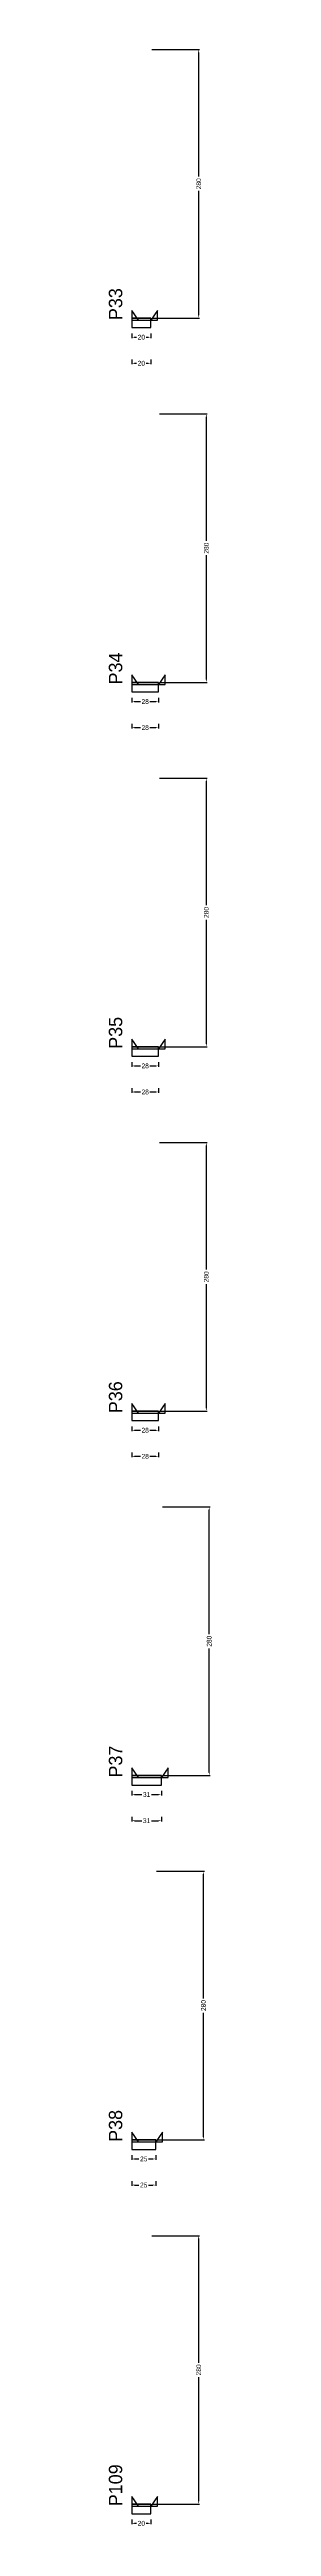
# Model space of a CAD drawing. Header units: centimetres. Extents: x -10500 to 4299, y -38766 to 295.
# Drawn here: x 3976 to 4084, y -14461 to -11878 of the extents above; entities that cross this region are included whole.
import ezdxf

# ---------------------------------------------------------------- set-up
doc = ezdxf.new("R2010")
doc.units = ezdxf.units.CM
for name, color, linetype in [('NOMENCLATURA', 7, 'Continuous'), ('SARR_2.2x10', 60, 'Continuous'), ('SARR_2.2x7', 40, 'Continuous')]:
    doc.layers.add(name, color=color, linetype=linetype)
doc.dimstyles.new('PAINEL-NOVA', dxfattribs={"dimtxt": 5, "dimasz": 3, "dimexe": 1, "dimexo": 1, "dimgap": 1, "dimtad": 1, "dimcen": 2.5, "dimazin": 3, "dimtfac": 1, "dimtmove": 0, "dimatfit": 3})

# ---------------------------------------------------------------- blocks, each defined once
blk = doc.blocks.new('_CLOSEDFILLED')
at = {"color": 0, "linetype": 'BYBLOCK'}
blk.add_solid([(-1, 0.16), (0, 0), (-1, -0.16)], dxfattribs=at)
blk = doc.blocks.new('*D917')
for p, q in [((4000, -12173.8), (4000, -12178.8)), ((4003, -12177.8), (4005, -12177.8)), ((4015, -12177.8), (4017, -12177.8)), ((4020, -12173.8), (4020, -12178.8))]:
    blk.add_line(p, q)
at = {"layer": 'Defpoints'}
for p in [(4000, -12172.8), (4000, -12177.8), (4020, -12172.8)]:
    blk.add_point(p, dxfattribs=at)
at = {"layer": 'SARR_2.2x10', "xscale": 3, "yscale": 3, "rotation": 180}
blk.add_blockref('_CLOSEDFILLED', (4000, -12177.8), dxfattribs=at)
at = {"layer": 'SARR_2.2x10', "xscale": 3, "yscale": 3}
blk.add_blockref('_CLOSEDFILLED', (4020, -12177.8), dxfattribs=at)
at = {"layer": 'SARR_2.2x10', "insert": (4010, -12177.8), "char_height": 5, "attachment_point": 5}
blk.add_mtext('20', dxfattribs=at)
blk = doc.blocks.new('*D918')
for p, q in [((4021, -11877.8), (4071, -11877.8)), ((4070, -12010.3), (4070, -11880.8)), ((4070, -12154.8), (4070, -12025.3)), ((4021, -12157.8), (4071, -12157.8))]:
    blk.add_line(p, q)
at = {"layer": 'Defpoints'}
for p in [(4020, -11877.8), (4020, -12157.8), (4070, -12157.8)]:
    blk.add_point(p, dxfattribs=at)
at = {"layer": 'SARR_2.2x10', "xscale": 3, "yscale": 3}
for p, rotation in [((4070, -11877.8), 90), ((4070, -12157.8), 270)]:
    blk.add_blockref('_CLOSEDFILLED', p, dxfattribs=dict(at, rotation=rotation))
at = {"layer": 'SARR_2.2x10', "insert": (4070, -12017.8), "char_height": 5, "attachment_point": 5, "rotation": 90}
blk.add_mtext('280', dxfattribs=at)
blk = doc.blocks.new('*D919')
for p, q in [((4021, -11877.8), (4071, -11877.8)), ((4070, -12010.3), (4070, -11880.8)), ((4070, -12154.8), (4070, -12025.3)), ((4021, -12157.8), (4071, -12157.8))]:
    blk.add_line(p, q)
at = {"layer": 'Defpoints'}
for p in [(4020, -11877.8), (4020, -12157.8), (4070, -12157.8)]:
    blk.add_point(p, dxfattribs=at)
at = {"layer": 'SARR_2.2x10', "xscale": 3, "yscale": 3}
for p, rotation in [((4070, -11877.8), 90), ((4070, -12157.8), 270)]:
    blk.add_blockref('_CLOSEDFILLED', p, dxfattribs=dict(at, rotation=rotation))
at = {"layer": 'SARR_2.2x10', "insert": (4070, -12017.8), "char_height": 5, "attachment_point": 5, "rotation": 90}
blk.add_mtext('280', dxfattribs=at)
blk = doc.blocks.new('*D920')
for p, q in [((4021, -11877.8), (4071, -11877.8)), ((4070, -12010.3), (4070, -11880.8)), ((4070, -12154.8), (4070, -12025.3)), ((4021, -12157.8), (4071, -12157.8))]:
    blk.add_line(p, q)
at = {"layer": 'Defpoints'}
for p in [(4020, -11877.8), (4020, -12157.8), (4070, -12157.8)]:
    blk.add_point(p, dxfattribs=at)
at = {"layer": 'SARR_2.2x10', "xscale": 3, "yscale": 3}
for p, rotation in [((4070, -11877.8), 90), ((4070, -12157.8), 270)]:
    blk.add_blockref('_CLOSEDFILLED', p, dxfattribs=dict(at, rotation=rotation))
at = {"layer": 'SARR_2.2x10', "insert": (4070, -12017.8), "char_height": 5, "attachment_point": 5, "rotation": 90}
blk.add_mtext('280', dxfattribs=at)
blk = doc.blocks.new('*D921')
for p, q in [((4021, -11877.8), (4071, -11877.8)), ((4070, -12010.3), (4070, -11880.8)), ((4070, -12154.8), (4070, -12025.3)), ((4021, -12157.8), (4071, -12157.8))]:
    blk.add_line(p, q)
at = {"layer": 'Defpoints'}
for p in [(4020, -11877.8), (4020, -12157.8), (4070, -12157.8)]:
    blk.add_point(p, dxfattribs=at)
at = {"layer": 'SARR_2.2x10', "xscale": 3, "yscale": 3}
for p, rotation in [((4070, -11877.8), 90), ((4070, -12157.8), 270)]:
    blk.add_blockref('_CLOSEDFILLED', p, dxfattribs=dict(at, rotation=rotation))
at = {"layer": 'SARR_2.2x10', "insert": (4070, -12017.8), "char_height": 5, "attachment_point": 5, "rotation": 90}
blk.add_mtext('280', dxfattribs=at)
blk = doc.blocks.new('*D922')
for p, q in [((4000, -12201), (4000, -12206)), ((4003, -12205), (4005, -12205)), ((4015, -12205), (4017, -12205)), ((4020, -12201), (4020, -12206))]:
    blk.add_line(p, q)
at = {"layer": 'Defpoints'}
for p in [(4000, -12200), (4000, -12205), (4020, -12200)]:
    blk.add_point(p, dxfattribs=at)
at = {"layer": 'SARR_2.2x10', "xscale": 3, "yscale": 3, "rotation": 180}
blk.add_blockref('_CLOSEDFILLED', (4000, -12205), dxfattribs=at)
at = {"layer": 'SARR_2.2x10', "xscale": 3, "yscale": 3}
blk.add_blockref('_CLOSEDFILLED', (4020, -12205), dxfattribs=at)
at = {"layer": 'SARR_2.2x10', "insert": (4010, -12205), "char_height": 5, "attachment_point": 5}
blk.add_mtext('20', dxfattribs=at)
blk = doc.blocks.new('GRA-E')
at = {"layer": 'SARR_2.2x7'}
blk.add_lwpolyline([(0, 0), (7, 0), (0, 10)], close=True, dxfattribs=at)
blk = doc.blocks.new('GRA-D')
at = {"layer": 'SARR_2.2x7'}
blk.add_lwpolyline([(0, 0), (7, 0), (7, 10)], close=True, dxfattribs=at)
blk = doc.blocks.new('*D943')
for p, q in [((4000, -12553.8), (4000, -12558.8)), ((4028, -12553.8), (4028, -12558.8)), ((4003, -12557.8), (4009, -12557.8)), ((4019, -12557.8), (4025, -12557.8))]:
    blk.add_line(p, q)
at = {"layer": 'Defpoints'}
for p in [(4000, -12552.8), (4028, -12552.8), (4000, -12557.8)]:
    blk.add_point(p, dxfattribs=at)
at = {"layer": 'SARR_2.2x10', "xscale": 3, "yscale": 3, "rotation": 180}
blk.add_blockref('_CLOSEDFILLED', (4000, -12557.8), dxfattribs=at)
at = {"layer": 'SARR_2.2x10', "xscale": 3, "yscale": 3}
blk.add_blockref('_CLOSEDFILLED', (4028, -12557.8), dxfattribs=at)
at = {"layer": 'SARR_2.2x10', "insert": (4014, -12557.8), "char_height": 5, "attachment_point": 5}
blk.add_mtext('28', dxfattribs=at)
blk = doc.blocks.new('*D944')
for p, q in [((4029, -12257.8), (4079, -12257.8)), ((4078, -12390.3), (4078, -12260.8)), ((4078, -12534.8), (4078, -12405.3)), ((4029, -12537.8), (4079, -12537.8))]:
    blk.add_line(p, q)
at = {"layer": 'Defpoints'}
for p in [(4028, -12257.8), (4028, -12537.8), (4078, -12537.8)]:
    blk.add_point(p, dxfattribs=at)
at = {"layer": 'SARR_2.2x10', "xscale": 3, "yscale": 3}
for p, rotation in [((4078, -12257.8), 90), ((4078, -12537.8), 270)]:
    blk.add_blockref('_CLOSEDFILLED', p, dxfattribs=dict(at, rotation=rotation))
at = {"layer": 'SARR_2.2x10', "insert": (4078, -12397.8), "char_height": 5, "attachment_point": 5, "rotation": 90}
blk.add_mtext('280', dxfattribs=at)
blk = doc.blocks.new('*D945')
for p, q in [((4029, -12257.8), (4079, -12257.8)), ((4078, -12390.3), (4078, -12260.8)), ((4078, -12534.8), (4078, -12405.3)), ((4029, -12537.8), (4079, -12537.8))]:
    blk.add_line(p, q)
at = {"layer": 'Defpoints'}
for p in [(4028, -12257.8), (4028, -12537.8), (4078, -12537.8)]:
    blk.add_point(p, dxfattribs=at)
at = {"layer": 'SARR_2.2x10', "xscale": 3, "yscale": 3}
for p, rotation in [((4078, -12257.8), 90), ((4078, -12537.8), 270)]:
    blk.add_blockref('_CLOSEDFILLED', p, dxfattribs=dict(at, rotation=rotation))
at = {"layer": 'SARR_2.2x10', "insert": (4078, -12397.8), "char_height": 5, "attachment_point": 5, "rotation": 90}
blk.add_mtext('280', dxfattribs=at)
blk = doc.blocks.new('*D946')
for p, q in [((4029, -12257.8), (4079, -12257.8)), ((4078, -12390.3), (4078, -12260.8)), ((4078, -12534.8), (4078, -12405.3)), ((4029, -12537.8), (4079, -12537.8))]:
    blk.add_line(p, q)
at = {"layer": 'Defpoints'}
for p in [(4028, -12257.8), (4028, -12537.8), (4078, -12537.8)]:
    blk.add_point(p, dxfattribs=at)
at = {"layer": 'SARR_2.2x10', "xscale": 3, "yscale": 3}
for p, rotation in [((4078, -12257.8), 90), ((4078, -12537.8), 270)]:
    blk.add_blockref('_CLOSEDFILLED', p, dxfattribs=dict(at, rotation=rotation))
at = {"layer": 'SARR_2.2x10', "insert": (4078, -12397.8), "char_height": 5, "attachment_point": 5, "rotation": 90}
blk.add_mtext('280', dxfattribs=at)
blk = doc.blocks.new('*D947')
for p, q in [((4029, -12257.8), (4079, -12257.8)), ((4078, -12390.3), (4078, -12260.8)), ((4078, -12534.8), (4078, -12405.3)), ((4029, -12537.8), (4079, -12537.8))]:
    blk.add_line(p, q)
at = {"layer": 'Defpoints'}
for p in [(4028, -12257.8), (4028, -12537.8), (4078, -12537.8)]:
    blk.add_point(p, dxfattribs=at)
at = {"layer": 'SARR_2.2x10', "xscale": 3, "yscale": 3}
for p, rotation in [((4078, -12257.8), 90), ((4078, -12537.8), 270)]:
    blk.add_blockref('_CLOSEDFILLED', p, dxfattribs=dict(at, rotation=rotation))
at = {"layer": 'SARR_2.2x10', "insert": (4078, -12397.8), "char_height": 5, "attachment_point": 5, "rotation": 90}
blk.add_mtext('280', dxfattribs=at)
blk = doc.blocks.new('*D948')
for p, q in [((4000, -12581), (4000, -12586)), ((4003, -12585), (4009, -12585)), ((4019, -12585), (4025, -12585)), ((4028, -12581), (4028, -12586))]:
    blk.add_line(p, q)
at = {"layer": 'Defpoints'}
for p in [(4000, -12580), (4028, -12580), (4000, -12585)]:
    blk.add_point(p, dxfattribs=at)
at = {"layer": 'SARR_2.2x10', "xscale": 3, "yscale": 3, "rotation": 180}
blk.add_blockref('_CLOSEDFILLED', (4000, -12585), dxfattribs=at)
at = {"layer": 'SARR_2.2x10', "xscale": 3, "yscale": 3}
blk.add_blockref('_CLOSEDFILLED', (4028, -12585), dxfattribs=at)
at = {"layer": 'SARR_2.2x10', "insert": (4014, -12585), "char_height": 5, "attachment_point": 5}
blk.add_mtext('28', dxfattribs=at)
blk = doc.blocks.new('*D969')
for p, q in [((4000, -12933.8), (4000, -12938.8)), ((4003, -12937.8), (4009, -12937.8)), ((4019, -12937.8), (4025, -12937.8)), ((4028, -12933.8), (4028, -12938.8))]:
    blk.add_line(p, q)
at = {"layer": 'Defpoints'}
for p in [(4000, -12932.8), (4000, -12937.8), (4028, -12932.8)]:
    blk.add_point(p, dxfattribs=at)
at = {"layer": 'SARR_2.2x10', "xscale": 3, "yscale": 3, "rotation": 180}
blk.add_blockref('_CLOSEDFILLED', (4000, -12937.8), dxfattribs=at)
at = {"layer": 'SARR_2.2x10', "xscale": 3, "yscale": 3}
blk.add_blockref('_CLOSEDFILLED', (4028, -12937.8), dxfattribs=at)
at = {"layer": 'SARR_2.2x10', "insert": (4014, -12937.8), "char_height": 5, "attachment_point": 5}
blk.add_mtext('28', dxfattribs=at)
blk = doc.blocks.new('*D970')
for p, q in [((4029, -12637.8), (4079, -12637.8)), ((4078, -12770.3), (4078, -12640.8)), ((4078, -12914.8), (4078, -12785.3)), ((4029, -12917.8), (4079, -12917.8))]:
    blk.add_line(p, q)
at = {"layer": 'Defpoints'}
for p in [(4028, -12637.8), (4028, -12917.8), (4078, -12917.8)]:
    blk.add_point(p, dxfattribs=at)
at = {"layer": 'SARR_2.2x10', "xscale": 3, "yscale": 3}
for p, rotation in [((4078, -12637.8), 90), ((4078, -12917.8), 270)]:
    blk.add_blockref('_CLOSEDFILLED', p, dxfattribs=dict(at, rotation=rotation))
at = {"layer": 'SARR_2.2x10', "insert": (4078, -12777.8), "char_height": 5, "attachment_point": 5, "rotation": 90}
blk.add_mtext('280', dxfattribs=at)
blk = doc.blocks.new('*D971')
for p, q in [((4029, -12637.8), (4079, -12637.8)), ((4078, -12770.3), (4078, -12640.8)), ((4078, -12914.8), (4078, -12785.3)), ((4029, -12917.8), (4079, -12917.8))]:
    blk.add_line(p, q)
at = {"layer": 'Defpoints'}
for p in [(4028, -12637.8), (4028, -12917.8), (4078, -12917.8)]:
    blk.add_point(p, dxfattribs=at)
at = {"layer": 'SARR_2.2x10', "xscale": 3, "yscale": 3}
for p, rotation in [((4078, -12637.8), 90), ((4078, -12917.8), 270)]:
    blk.add_blockref('_CLOSEDFILLED', p, dxfattribs=dict(at, rotation=rotation))
at = {"layer": 'SARR_2.2x10', "insert": (4078, -12777.8), "char_height": 5, "attachment_point": 5, "rotation": 90}
blk.add_mtext('280', dxfattribs=at)
blk = doc.blocks.new('*D972')
for p, q in [((4029, -12637.8), (4079, -12637.8)), ((4078, -12770.3), (4078, -12640.8)), ((4078, -12914.8), (4078, -12785.3)), ((4029, -12917.8), (4079, -12917.8))]:
    blk.add_line(p, q)
at = {"layer": 'Defpoints'}
for p in [(4028, -12637.8), (4028, -12917.8), (4078, -12917.8)]:
    blk.add_point(p, dxfattribs=at)
at = {"layer": 'SARR_2.2x10', "xscale": 3, "yscale": 3}
for p, rotation in [((4078, -12637.8), 90), ((4078, -12917.8), 270)]:
    blk.add_blockref('_CLOSEDFILLED', p, dxfattribs=dict(at, rotation=rotation))
at = {"layer": 'SARR_2.2x10', "insert": (4078, -12777.8), "char_height": 5, "attachment_point": 5, "rotation": 90}
blk.add_mtext('280', dxfattribs=at)
blk = doc.blocks.new('*D973')
for p, q in [((4029, -12637.8), (4079, -12637.8)), ((4078, -12770.3), (4078, -12640.8)), ((4078, -12914.8), (4078, -12785.3)), ((4029, -12917.8), (4079, -12917.8))]:
    blk.add_line(p, q)
at = {"layer": 'Defpoints'}
for p in [(4028, -12637.8), (4028, -12917.8), (4078, -12917.8)]:
    blk.add_point(p, dxfattribs=at)
at = {"layer": 'SARR_2.2x10', "xscale": 3, "yscale": 3}
for p, rotation in [((4078, -12637.8), 90), ((4078, -12917.8), 270)]:
    blk.add_blockref('_CLOSEDFILLED', p, dxfattribs=dict(at, rotation=rotation))
at = {"layer": 'SARR_2.2x10', "insert": (4078, -12777.8), "char_height": 5, "attachment_point": 5, "rotation": 90}
blk.add_mtext('280', dxfattribs=at)
blk = doc.blocks.new('*D974')
for p, q in [((4000, -12961), (4000, -12966)), ((4003, -12965), (4009, -12965)), ((4019, -12965), (4025, -12965)), ((4028, -12961), (4028, -12966))]:
    blk.add_line(p, q)
at = {"layer": 'Defpoints'}
for p in [(4000, -12960), (4000, -12965), (4028, -12960)]:
    blk.add_point(p, dxfattribs=at)
at = {"layer": 'SARR_2.2x10', "xscale": 3, "yscale": 3, "rotation": 180}
blk.add_blockref('_CLOSEDFILLED', (4000, -12965), dxfattribs=at)
at = {"layer": 'SARR_2.2x10', "xscale": 3, "yscale": 3}
blk.add_blockref('_CLOSEDFILLED', (4028, -12965), dxfattribs=at)
at = {"layer": 'SARR_2.2x10', "insert": (4014, -12965), "char_height": 5, "attachment_point": 5}
blk.add_mtext('28', dxfattribs=at)
blk = doc.blocks.new('*D995')
for p, q in [((4000, -13313.8), (4000, -13318.8)), ((4003, -13317.8), (4009, -13317.8)), ((4019, -13317.8), (4025, -13317.8)), ((4028, -13313.8), (4028, -13318.8))]:
    blk.add_line(p, q)
at = {"layer": 'Defpoints'}
for p in [(4000, -13312.8), (4000, -13317.8), (4028, -13312.8)]:
    blk.add_point(p, dxfattribs=at)
at = {"layer": 'SARR_2.2x10', "xscale": 3, "yscale": 3, "rotation": 180}
blk.add_blockref('_CLOSEDFILLED', (4000, -13317.8), dxfattribs=at)
at = {"layer": 'SARR_2.2x10', "xscale": 3, "yscale": 3}
blk.add_blockref('_CLOSEDFILLED', (4028, -13317.8), dxfattribs=at)
at = {"layer": 'SARR_2.2x10', "insert": (4014, -13317.8), "char_height": 5, "attachment_point": 5}
blk.add_mtext('28', dxfattribs=at)
blk = doc.blocks.new('*D996')
for p, q in [((4029, -13017.8), (4079, -13017.8)), ((4078, -13150.3), (4078, -13020.8)), ((4078, -13294.8), (4078, -13165.3)), ((4029, -13297.8), (4079, -13297.8))]:
    blk.add_line(p, q)
at = {"layer": 'Defpoints'}
for p in [(4028, -13017.8), (4028, -13297.8), (4078, -13297.8)]:
    blk.add_point(p, dxfattribs=at)
at = {"layer": 'SARR_2.2x10', "xscale": 3, "yscale": 3}
for p, rotation in [((4078, -13017.8), 90), ((4078, -13297.8), 270)]:
    blk.add_blockref('_CLOSEDFILLED', p, dxfattribs=dict(at, rotation=rotation))
at = {"layer": 'SARR_2.2x10', "insert": (4078, -13157.8), "char_height": 5, "attachment_point": 5, "rotation": 90}
blk.add_mtext('280', dxfattribs=at)
blk = doc.blocks.new('*D997')
for p, q in [((4029, -13017.8), (4079, -13017.8)), ((4078, -13150.3), (4078, -13020.8)), ((4078, -13294.8), (4078, -13165.3)), ((4029, -13297.8), (4079, -13297.8))]:
    blk.add_line(p, q)
at = {"layer": 'Defpoints'}
for p in [(4028, -13017.8), (4028, -13297.8), (4078, -13297.8)]:
    blk.add_point(p, dxfattribs=at)
at = {"layer": 'SARR_2.2x10', "xscale": 3, "yscale": 3}
for p, rotation in [((4078, -13017.8), 90), ((4078, -13297.8), 270)]:
    blk.add_blockref('_CLOSEDFILLED', p, dxfattribs=dict(at, rotation=rotation))
at = {"layer": 'SARR_2.2x10', "insert": (4078, -13157.8), "char_height": 5, "attachment_point": 5, "rotation": 90}
blk.add_mtext('280', dxfattribs=at)
blk = doc.blocks.new('*D998')
for p, q in [((4029, -13017.8), (4079, -13017.8)), ((4078, -13150.3), (4078, -13020.8)), ((4078, -13294.8), (4078, -13165.3)), ((4029, -13297.8), (4079, -13297.8))]:
    blk.add_line(p, q)
at = {"layer": 'Defpoints'}
for p in [(4028, -13017.8), (4028, -13297.8), (4078, -13297.8)]:
    blk.add_point(p, dxfattribs=at)
at = {"layer": 'SARR_2.2x10', "xscale": 3, "yscale": 3}
for p, rotation in [((4078, -13017.8), 90), ((4078, -13297.8), 270)]:
    blk.add_blockref('_CLOSEDFILLED', p, dxfattribs=dict(at, rotation=rotation))
at = {"layer": 'SARR_2.2x10', "insert": (4078, -13157.8), "char_height": 5, "attachment_point": 5, "rotation": 90}
blk.add_mtext('280', dxfattribs=at)
blk = doc.blocks.new('*D999')
for p, q in [((4029, -13017.8), (4079, -13017.8)), ((4078, -13150.3), (4078, -13020.8)), ((4078, -13294.8), (4078, -13165.3)), ((4029, -13297.8), (4079, -13297.8))]:
    blk.add_line(p, q)
at = {"layer": 'Defpoints'}
for p in [(4028, -13017.8), (4028, -13297.8), (4078, -13297.8)]:
    blk.add_point(p, dxfattribs=at)
at = {"layer": 'SARR_2.2x10', "xscale": 3, "yscale": 3}
for p, rotation in [((4078, -13017.8), 90), ((4078, -13297.8), 270)]:
    blk.add_blockref('_CLOSEDFILLED', p, dxfattribs=dict(at, rotation=rotation))
at = {"layer": 'SARR_2.2x10', "insert": (4078, -13157.8), "char_height": 5, "attachment_point": 5, "rotation": 90}
blk.add_mtext('280', dxfattribs=at)
blk = doc.blocks.new('*D1000')
for p, q in [((4000, -13341), (4000, -13346)), ((4003, -13345), (4009, -13345)), ((4019, -13345), (4025, -13345)), ((4028, -13341), (4028, -13346))]:
    blk.add_line(p, q)
at = {"layer": 'Defpoints'}
for p in [(4000, -13340), (4000, -13345), (4028, -13340)]:
    blk.add_point(p, dxfattribs=at)
at = {"layer": 'SARR_2.2x10', "xscale": 3, "yscale": 3, "rotation": 180}
blk.add_blockref('_CLOSEDFILLED', (4000, -13345), dxfattribs=at)
at = {"layer": 'SARR_2.2x10', "xscale": 3, "yscale": 3}
blk.add_blockref('_CLOSEDFILLED', (4028, -13345), dxfattribs=at)
at = {"layer": 'SARR_2.2x10', "insert": (4014, -13345), "char_height": 5, "attachment_point": 5}
blk.add_mtext('28', dxfattribs=at)
blk = doc.blocks.new('*D1021')
for p, q in [((4000, -13693.8), (4000, -13698.8)), ((4003, -13697.8), (4010.5, -13697.8)), ((4020.5, -13697.8), (4028, -13697.8)), ((4031, -13693.8), (4031, -13698.8))]:
    blk.add_line(p, q)
at = {"layer": 'Defpoints'}
for p in [(4000, -13692.8), (4000, -13697.8), (4031, -13692.8)]:
    blk.add_point(p, dxfattribs=at)
at = {"layer": 'SARR_2.2x10', "xscale": 3, "yscale": 3, "rotation": 180}
blk.add_blockref('_CLOSEDFILLED', (4000, -13697.8), dxfattribs=at)
at = {"layer": 'SARR_2.2x10', "xscale": 3, "yscale": 3}
blk.add_blockref('_CLOSEDFILLED', (4031, -13697.8), dxfattribs=at)
at = {"layer": 'SARR_2.2x10', "insert": (4015.5, -13697.8), "char_height": 5, "attachment_point": 5}
blk.add_mtext('31', dxfattribs=at)
blk = doc.blocks.new('*D1022')
for p, q in [((4032, -13397.8), (4082, -13397.8)), ((4081, -13530.3), (4081, -13400.8)), ((4081, -13674.8), (4081, -13545.3)), ((4032, -13677.8), (4082, -13677.8))]:
    blk.add_line(p, q)
at = {"layer": 'Defpoints'}
for p in [(4031, -13397.8), (4031, -13677.8), (4081, -13677.8)]:
    blk.add_point(p, dxfattribs=at)
at = {"layer": 'SARR_2.2x10', "xscale": 3, "yscale": 3}
for p, rotation in [((4081, -13397.8), 90), ((4081, -13677.8), 270)]:
    blk.add_blockref('_CLOSEDFILLED', p, dxfattribs=dict(at, rotation=rotation))
at = {"layer": 'SARR_2.2x10', "insert": (4081, -13537.8), "char_height": 5, "attachment_point": 5, "rotation": 90}
blk.add_mtext('280', dxfattribs=at)
blk = doc.blocks.new('*D1023')
for p, q in [((4032, -13397.8), (4082, -13397.8)), ((4081, -13530.3), (4081, -13400.8)), ((4081, -13674.8), (4081, -13545.3)), ((4032, -13677.8), (4082, -13677.8))]:
    blk.add_line(p, q)
at = {"layer": 'Defpoints'}
for p in [(4031, -13397.8), (4031, -13677.8), (4081, -13677.8)]:
    blk.add_point(p, dxfattribs=at)
at = {"layer": 'SARR_2.2x10', "xscale": 3, "yscale": 3}
for p, rotation in [((4081, -13397.8), 90), ((4081, -13677.8), 270)]:
    blk.add_blockref('_CLOSEDFILLED', p, dxfattribs=dict(at, rotation=rotation))
at = {"layer": 'SARR_2.2x10', "insert": (4081, -13537.8), "char_height": 5, "attachment_point": 5, "rotation": 90}
blk.add_mtext('280', dxfattribs=at)
blk = doc.blocks.new('*D1024')
for p, q in [((4032, -13397.8), (4082, -13397.8)), ((4081, -13530.3), (4081, -13400.8)), ((4081, -13674.8), (4081, -13545.3)), ((4032, -13677.8), (4082, -13677.8))]:
    blk.add_line(p, q)
at = {"layer": 'Defpoints'}
for p in [(4031, -13397.8), (4031, -13677.8), (4081, -13677.8)]:
    blk.add_point(p, dxfattribs=at)
at = {"layer": 'SARR_2.2x10', "xscale": 3, "yscale": 3}
for p, rotation in [((4081, -13397.8), 90), ((4081, -13677.8), 270)]:
    blk.add_blockref('_CLOSEDFILLED', p, dxfattribs=dict(at, rotation=rotation))
at = {"layer": 'SARR_2.2x10', "insert": (4081, -13537.8), "char_height": 5, "attachment_point": 5, "rotation": 90}
blk.add_mtext('280', dxfattribs=at)
blk = doc.blocks.new('*D1025')
for p, q in [((4032, -13397.8), (4082, -13397.8)), ((4081, -13530.3), (4081, -13400.8)), ((4081, -13674.8), (4081, -13545.3)), ((4032, -13677.8), (4082, -13677.8))]:
    blk.add_line(p, q)
at = {"layer": 'Defpoints'}
for p in [(4031, -13397.8), (4031, -13677.8), (4081, -13677.8)]:
    blk.add_point(p, dxfattribs=at)
at = {"layer": 'SARR_2.2x10', "xscale": 3, "yscale": 3}
for p, rotation in [((4081, -13397.8), 90), ((4081, -13677.8), 270)]:
    blk.add_blockref('_CLOSEDFILLED', p, dxfattribs=dict(at, rotation=rotation))
at = {"layer": 'SARR_2.2x10', "insert": (4081, -13537.8), "char_height": 5, "attachment_point": 5, "rotation": 90}
blk.add_mtext('280', dxfattribs=at)
blk = doc.blocks.new('*D1026')
for p, q in [((4000, -13721), (4000, -13726)), ((4003, -13725), (4010.5, -13725)), ((4020.5, -13725), (4028, -13725)), ((4031, -13721), (4031, -13726))]:
    blk.add_line(p, q)
at = {"layer": 'Defpoints'}
for p in [(4000, -13720), (4000, -13725), (4031, -13720)]:
    blk.add_point(p, dxfattribs=at)
at = {"layer": 'SARR_2.2x10', "xscale": 3, "yscale": 3, "rotation": 180}
blk.add_blockref('_CLOSEDFILLED', (4000, -13725), dxfattribs=at)
at = {"layer": 'SARR_2.2x10', "xscale": 3, "yscale": 3}
blk.add_blockref('_CLOSEDFILLED', (4031, -13725), dxfattribs=at)
at = {"layer": 'SARR_2.2x10', "insert": (4015.5, -13725), "char_height": 5, "attachment_point": 5}
blk.add_mtext('31', dxfattribs=at)
blk = doc.blocks.new('*D1047')
for p, q in [((4000, -14073.8), (4000, -14078.8)), ((4003, -14077.8), (4007.5, -14077.8)), ((4017.5, -14077.8), (4022, -14077.8)), ((4025, -14073.8), (4025, -14078.8))]:
    blk.add_line(p, q)
at = {"layer": 'Defpoints'}
for p in [(4000, -14072.8), (4000, -14077.8), (4025, -14072.8)]:
    blk.add_point(p, dxfattribs=at)
at = {"layer": 'SARR_2.2x10', "xscale": 3, "yscale": 3, "rotation": 180}
blk.add_blockref('_CLOSEDFILLED', (4000, -14077.8), dxfattribs=at)
at = {"layer": 'SARR_2.2x10', "xscale": 3, "yscale": 3}
blk.add_blockref('_CLOSEDFILLED', (4025, -14077.8), dxfattribs=at)
at = {"layer": 'SARR_2.2x10', "insert": (4012.5, -14077.8), "char_height": 5, "attachment_point": 5}
blk.add_mtext('25', dxfattribs=at)
blk = doc.blocks.new('*D1048')
for p, q in [((4026, -13777.8), (4076, -13777.8)), ((4075, -13910.3), (4075, -13780.8)), ((4075, -14054.8), (4075, -13925.3)), ((4026, -14057.8), (4076, -14057.8))]:
    blk.add_line(p, q)
at = {"layer": 'Defpoints'}
for p in [(4025, -13777.8), (4025, -14057.8), (4075, -14057.8)]:
    blk.add_point(p, dxfattribs=at)
at = {"layer": 'SARR_2.2x10', "xscale": 3, "yscale": 3}
for p, rotation in [((4075, -13777.8), 90), ((4075, -14057.8), 270)]:
    blk.add_blockref('_CLOSEDFILLED', p, dxfattribs=dict(at, rotation=rotation))
at = {"layer": 'SARR_2.2x10', "insert": (4075, -13917.8), "char_height": 5, "attachment_point": 5, "rotation": 90}
blk.add_mtext('280', dxfattribs=at)
blk = doc.blocks.new('*D1049')
for p, q in [((4026, -13777.8), (4076, -13777.8)), ((4075, -13910.3), (4075, -13780.8)), ((4075, -14054.8), (4075, -13925.3)), ((4026, -14057.8), (4076, -14057.8))]:
    blk.add_line(p, q)
at = {"layer": 'Defpoints'}
for p in [(4025, -13777.8), (4025, -14057.8), (4075, -14057.8)]:
    blk.add_point(p, dxfattribs=at)
at = {"layer": 'SARR_2.2x10', "xscale": 3, "yscale": 3}
for p, rotation in [((4075, -13777.8), 90), ((4075, -14057.8), 270)]:
    blk.add_blockref('_CLOSEDFILLED', p, dxfattribs=dict(at, rotation=rotation))
at = {"layer": 'SARR_2.2x10', "insert": (4075, -13917.8), "char_height": 5, "attachment_point": 5, "rotation": 90}
blk.add_mtext('280', dxfattribs=at)
blk = doc.blocks.new('*D1050')
for p, q in [((4026, -13777.8), (4076, -13777.8)), ((4075, -13910.3), (4075, -13780.8)), ((4075, -14054.8), (4075, -13925.3)), ((4026, -14057.8), (4076, -14057.8))]:
    blk.add_line(p, q)
at = {"layer": 'Defpoints'}
for p in [(4025, -13777.8), (4025, -14057.8), (4075, -14057.8)]:
    blk.add_point(p, dxfattribs=at)
at = {"layer": 'SARR_2.2x10', "xscale": 3, "yscale": 3}
for p, rotation in [((4075, -13777.8), 90), ((4075, -14057.8), 270)]:
    blk.add_blockref('_CLOSEDFILLED', p, dxfattribs=dict(at, rotation=rotation))
at = {"layer": 'SARR_2.2x10', "insert": (4075, -13917.8), "char_height": 5, "attachment_point": 5, "rotation": 90}
blk.add_mtext('280', dxfattribs=at)
blk = doc.blocks.new('*D1051')
for p, q in [((4026, -13777.8), (4076, -13777.8)), ((4075, -13910.3), (4075, -13780.8)), ((4075, -14054.8), (4075, -13925.3)), ((4026, -14057.8), (4076, -14057.8))]:
    blk.add_line(p, q)
at = {"layer": 'Defpoints'}
for p in [(4025, -13777.8), (4025, -14057.8), (4075, -14057.8)]:
    blk.add_point(p, dxfattribs=at)
at = {"layer": 'SARR_2.2x10', "xscale": 3, "yscale": 3}
for p, rotation in [((4075, -13777.8), 90), ((4075, -14057.8), 270)]:
    blk.add_blockref('_CLOSEDFILLED', p, dxfattribs=dict(at, rotation=rotation))
at = {"layer": 'SARR_2.2x10', "insert": (4075, -13917.8), "char_height": 5, "attachment_point": 5, "rotation": 90}
blk.add_mtext('280', dxfattribs=at)
blk = doc.blocks.new('*D1052')
for p, q in [((4000, -14101), (4000, -14106)), ((4025, -14101), (4025, -14106)), ((4003, -14105), (4007.5, -14105)), ((4017.5, -14105), (4022, -14105))]:
    blk.add_line(p, q)
at = {"layer": 'Defpoints'}
for p in [(4000, -14100), (4025, -14100), (4000, -14105)]:
    blk.add_point(p, dxfattribs=at)
at = {"layer": 'SARR_2.2x10', "xscale": 3, "yscale": 3, "rotation": 180}
blk.add_blockref('_CLOSEDFILLED', (4000, -14105), dxfattribs=at)
at = {"layer": 'SARR_2.2x10', "xscale": 3, "yscale": 3}
blk.add_blockref('_CLOSEDFILLED', (4025, -14105), dxfattribs=at)
at = {"layer": 'SARR_2.2x10', "insert": (4012.5, -14105), "char_height": 5, "attachment_point": 5}
blk.add_mtext('25', dxfattribs=at)
blk = doc.blocks.new('*D1073')
for p, q in [((4000, -14453.8), (4000, -14458.8)), ((4003, -14457.8), (4005, -14457.8)), ((4015, -14457.8), (4017, -14457.8)), ((4020, -14453.8), (4020, -14458.8))]:
    blk.add_line(p, q)
at = {"layer": 'Defpoints'}
for p in [(4000, -14452.8), (4000, -14457.8), (4020, -14452.8)]:
    blk.add_point(p, dxfattribs=at)
at = {"layer": 'SARR_2.2x10', "xscale": 3, "yscale": 3, "rotation": 180}
blk.add_blockref('_CLOSEDFILLED', (4000, -14457.8), dxfattribs=at)
at = {"layer": 'SARR_2.2x10', "xscale": 3, "yscale": 3}
blk.add_blockref('_CLOSEDFILLED', (4020, -14457.8), dxfattribs=at)
at = {"layer": 'SARR_2.2x10', "insert": (4010, -14457.8), "char_height": 5, "attachment_point": 5}
blk.add_mtext('20', dxfattribs=at)
blk = doc.blocks.new('*D1074')
for p, q in [((4021, -14157.8), (4071, -14157.8)), ((4070, -14290.3), (4070, -14160.8)), ((4070, -14434.8), (4070, -14305.3)), ((4021, -14437.8), (4071, -14437.8))]:
    blk.add_line(p, q)
at = {"layer": 'Defpoints'}
for p in [(4020, -14157.8), (4020, -14437.8), (4070, -14437.8)]:
    blk.add_point(p, dxfattribs=at)
at = {"layer": 'SARR_2.2x10', "xscale": 3, "yscale": 3}
for p, rotation in [((4070, -14157.8), 90), ((4070, -14437.8), 270)]:
    blk.add_blockref('_CLOSEDFILLED', p, dxfattribs=dict(at, rotation=rotation))
at = {"layer": 'SARR_2.2x10', "insert": (4070, -14297.8), "char_height": 5, "attachment_point": 5, "rotation": 90}
blk.add_mtext('280', dxfattribs=at)
blk = doc.blocks.new('*D1075')
for p, q in [((4021, -14157.8), (4071, -14157.8)), ((4070, -14290.3), (4070, -14160.8)), ((4070, -14434.8), (4070, -14305.3)), ((4021, -14437.8), (4071, -14437.8))]:
    blk.add_line(p, q)
at = {"layer": 'Defpoints'}
for p in [(4020, -14157.8), (4020, -14437.8), (4070, -14437.8)]:
    blk.add_point(p, dxfattribs=at)
at = {"layer": 'SARR_2.2x10', "xscale": 3, "yscale": 3}
for p, rotation in [((4070, -14157.8), 90), ((4070, -14437.8), 270)]:
    blk.add_blockref('_CLOSEDFILLED', p, dxfattribs=dict(at, rotation=rotation))
at = {"layer": 'SARR_2.2x10', "insert": (4070, -14297.8), "char_height": 5, "attachment_point": 5, "rotation": 90}
blk.add_mtext('280', dxfattribs=at)
blk = doc.blocks.new('*D1076')
for p, q in [((4021, -14157.8), (4071, -14157.8)), ((4070, -14290.3), (4070, -14160.8)), ((4070, -14434.8), (4070, -14305.3)), ((4021, -14437.8), (4071, -14437.8))]:
    blk.add_line(p, q)
at = {"layer": 'Defpoints'}
for p in [(4020, -14157.8), (4020, -14437.8), (4070, -14437.8)]:
    blk.add_point(p, dxfattribs=at)
at = {"layer": 'SARR_2.2x10', "xscale": 3, "yscale": 3}
for p, rotation in [((4070, -14157.8), 90), ((4070, -14437.8), 270)]:
    blk.add_blockref('_CLOSEDFILLED', p, dxfattribs=dict(at, rotation=rotation))
at = {"layer": 'SARR_2.2x10', "insert": (4070, -14297.8), "char_height": 5, "attachment_point": 5, "rotation": 90}
blk.add_mtext('280', dxfattribs=at)
blk = doc.blocks.new('*D1077')
for p, q in [((4021, -14157.8), (4071, -14157.8)), ((4070, -14290.3), (4070, -14160.8)), ((4070, -14434.8), (4070, -14305.3)), ((4021, -14437.8), (4071, -14437.8))]:
    blk.add_line(p, q)
at = {"layer": 'Defpoints'}
for p in [(4020, -14157.8), (4020, -14437.8), (4070, -14437.8)]:
    blk.add_point(p, dxfattribs=at)
at = {"layer": 'SARR_2.2x10', "xscale": 3, "yscale": 3}
for p, rotation in [((4070, -14157.8), 90), ((4070, -14437.8), 270)]:
    blk.add_blockref('_CLOSEDFILLED', p, dxfattribs=dict(at, rotation=rotation))
at = {"layer": 'SARR_2.2x10', "insert": (4070, -14297.8), "char_height": 5, "attachment_point": 5, "rotation": 90}
blk.add_mtext('280', dxfattribs=at)

msp = doc.modelspace()

# ---------------------------------------------------------------- linework, layer by layer
at = {"layer": 'SARR_2.2x10'}
for p, q in [((4020, -12157.8), (4000, -12157.8)), ((4000, -12157.8), (4000, -12167.8)), ((4020, -12167.8), (4020, -12157.8)), ((4000, -12167.8), (4020, -12167.8)), ((4028, -12537.8), (4000, -12537.8)), ((4000, -12537.8), (4000, -12547.8)), ((4000, -12547.8), (4028, -12547.8)), ((4028, -12547.8), (4028, -12537.8)), ((4028, -12917.8), (4000, -12917.8)), ((4000, -12917.8), (4000, -12927.8)), ((4000, -12927.8), (4028, -12927.8)), ((4028, -12927.8), (4028, -12917.8)), ((4028, -13297.8), (4000, -13297.8)), ((4000, -13297.8), (4000, -13307.8)), ((4028, -13307.8), (4028, -13297.8)), ((4000, -13307.8), (4028, -13307.8)), ((4031, -13677.8), (4000, -13677.8)), ((4000, -13677.8), (4000, -13687.8)), ((4000, -13687.8), (4031, -13687.8)), ((4031, -13687.8), (4031, -13677.8)), ((4025, -14057.8), (4000, -14057.8)), ((4000, -14057.8), (4000, -14067.8)), ((4000, -14067.8), (4025, -14067.8)), ((4025, -14067.8), (4025, -14057.8)), ((4020, -14437.8), (4000, -14437.8)), ((4000, -14437.8), (4000, -14447.8)), ((4020, -14447.8), (4020, -14437.8)), ((4000, -14447.8), (4020, -14447.8))]:
    msp.add_line(p, q, dxfattribs=at)
at = {"layer": 'SARR_2.2x7'}
for p, q in [((4020, -12157.8), (4000, -12157.8)), ((4000, -12157.8), (4000, -12160)), ((4000, -12157.8), (4007, -12157.8)), ((4000, -12157.8), (4007, -12157.8)), ((4000, -12157.8), (4007, -12157.8)), ((4000, -12157.8), (4007, -12157.8)), ((4000, -12160), (4020, -12160)), ((4007, -12157.8), (4020, -12157.8)), ((4007, -12157.8), (4020, -12157.8)), ((4007, -12157.8), (4020, -12157.8)), ((4007, -12157.8), (4020, -12157.8)), ((4020, -12160), (4020, -12157.8)), ((4028, -12537.8), (4000, -12537.8)), ((4000, -12537.8), (4000, -12540)), ((4000, -12537.8), (4007, -12537.8)), ((4000, -12537.8), (4007, -12537.8)), ((4000, -12537.8), (4007, -12537.8)), ((4000, -12537.8), (4007, -12537.8)), ((4000, -12540), (4028, -12540)), ((4007, -12537.8), (4028, -12537.8)), ((4007, -12537.8), (4028, -12537.8)), ((4007, -12537.8), (4028, -12537.8)), ((4007, -12537.8), (4028, -12537.8)), ((4028, -12540), (4028, -12537.8)), ((4028, -12917.8), (4000, -12917.8)), ((4000, -12917.8), (4000, -12920)), ((4000, -12917.8), (4007, -12917.8)), ((4000, -12917.8), (4007, -12917.8)), ((4000, -12917.8), (4007, -12917.8)), ((4000, -12917.8), (4007, -12917.8)), ((4000, -12920), (4028, -12920)), ((4007, -12917.8), (4028, -12917.8)), ((4007, -12917.8), (4028, -12917.8)), ((4007, -12917.8), (4028, -12917.8)), ((4007, -12917.8), (4028, -12917.8)), ((4028, -12920), (4028, -12917.8)), ((4028, -13297.8), (4000, -13297.8)), ((4000, -13297.8), (4000, -13300)), ((4000, -13297.8), (4007, -13297.8)), ((4000, -13297.8), (4007, -13297.8)), ((4000, -13297.8), (4007, -13297.8)), ((4000, -13297.8), (4007, -13297.8)), ((4000, -13300), (4028, -13300)), ((4007, -13297.8), (4028, -13297.8)), ((4007, -13297.8), (4028, -13297.8)), ((4007, -13297.8), (4028, -13297.8)), ((4007, -13297.8), (4028, -13297.8)), ((4028, -13300), (4028, -13297.8)), ((4031, -13677.8), (4000, -13677.8)), ((4000, -13677.8), (4000, -13680)), ((4000, -13677.8), (4007, -13677.8)), ((4000, -13677.8), (4007, -13677.8)), ((4000, -13677.8), (4007, -13677.8)), ((4000, -13677.8), (4007, -13677.8)), ((4000, -13680), (4031, -13680)), ((4007, -13677.8), (4031, -13677.8)), ((4007, -13677.8), (4031, -13677.8)), ((4007, -13677.8), (4031, -13677.8)), ((4007, -13677.8), (4031, -13677.8)), ((4031, -13680), (4031, -13677.8)), ((4025, -14057.8), (4000, -14057.8)), ((4000, -14057.8), (4000, -14060)), ((4000, -14057.8), (4007, -14057.8)), ((4000, -14057.8), (4007, -14057.8)), ((4000, -14057.8), (4007, -14057.8)), ((4000, -14057.8), (4007, -14057.8)), ((4000, -14060), (4025, -14060)), ((4007, -14057.8), (4025, -14057.8)), ((4007, -14057.8), (4025, -14057.8)), ((4007, -14057.8), (4025, -14057.8)), ((4007, -14057.8), (4025, -14057.8)), ((4025, -14060), (4025, -14057.8)), ((4020, -14437.8), (4000, -14437.8)), ((4000, -14437.8), (4000, -14440)), ((4000, -14437.8), (4007, -14437.8)), ((4000, -14437.8), (4007, -14437.8)), ((4000, -14437.8), (4007, -14437.8)), ((4000, -14437.8), (4007, -14437.8)), ((4000, -14440), (4020, -14440)), ((4007, -14437.8), (4020, -14437.8)), ((4007, -14437.8), (4020, -14437.8)), ((4007, -14437.8), (4020, -14437.8)), ((4007, -14437.8), (4020, -14437.8)), ((4020, -14440), (4020, -14437.8))]:
    msp.add_line(p, q, dxfattribs=at)

# ---------------------------------------------------------------- block references
for name, p in [('GRA-E', (4000, -12160)), ('GRA-D', (4020, -12160)), ('GRA-E', (4000, -12540)), ('GRA-D', (4028, -12540)), ('GRA-E', (4000, -12920)), ('GRA-D', (4028, -12920)), ('GRA-E', (4000, -13300)), ('GRA-D', (4028, -13300)), ('GRA-E', (4000, -13680)), ('GRA-D', (4031, -13680)), ('GRA-E', (4000, -14060)), ('GRA-D', (4025, -14060)), ('GRA-E', (4000, -14440)), ('GRA-D', (4020, -14440))]:
    msp.add_blockref(name, p, dxfattribs=at)

# ---------------------------------------------------------------- texts
at = {"layer": 'NOMENCLATURA'}
for s, p in [('P33', (3990, -12160)), ('P34', (3990, -12540)), ('P35', (3990, -12920)), ('P36', (3990, -13300)), ('P37', (3990, -13680)), ('P38', (3990, -14060)), ('P109', (3990, -14440))]:
    msp.add_text(s, height=14, rotation=90, dxfattribs=at).set_placement(p)

# ---------------------------------------------------------------- dimensions: what is measured, and where the dimension line sits
at = {"layer": 'SARR_2.2x10'}
for base, p1, p2, picture, middle in [((4070, -12157.8), (4020, -12157.8), (4020, -11877.8), '*D918', (4070, -12017.8)), ((4070, -12157.8), (4020, -12157.8), (4020, -11877.8), '*D919', (4070, -12017.8)), ((4070, -12157.8), (4020, -12157.8), (4020, -11877.8), '*D920', (4070, -12017.8)), ((4070, -12157.8), (4020, -12157.8), (4020, -11877.8), '*D921', (4070, -12017.8)), ((4078, -12537.8), (4028, -12537.8), (4028, -12257.8), '*D944', (4078, -12397.8)), ((4078, -12537.8), (4028, -12537.8), (4028, -12257.8), '*D945', (4078, -12397.8)), ((4078, -12537.8), (4028, -12537.8), (4028, -12257.8), '*D946', (4078, -12397.8)), ((4078, -12537.8), (4028, -12537.8), (4028, -12257.8), '*D947', (4078, -12397.8)), ((4078, -12917.8), (4028, -12917.8), (4028, -12637.8), '*D970', (4078, -12777.8)), ((4078, -12917.8), (4028, -12917.8), (4028, -12637.8), '*D971', (4078, -12777.8)), ((4078, -12917.8), (4028, -12917.8), (4028, -12637.8), '*D972', (4078, -12777.8)), ((4078, -12917.8), (4028, -12917.8), (4028, -12637.8), '*D973', (4078, -12777.8)), ((4078, -13297.8), (4028, -13297.8), (4028, -13017.8), '*D996', (4078, -13157.8)), ((4078, -13297.8), (4028, -13297.8), (4028, -13017.8), '*D997', (4078, -13157.8)), ((4078, -13297.8), (4028, -13297.8), (4028, -13017.8), '*D998', (4078, -13157.8)), ((4078, -13297.8), (4028, -13297.8), (4028, -13017.8), '*D999', (4078, -13157.8)), ((4081, -13677.8), (4031, -13677.8), (4031, -13397.8), '*D1022', (4081, -13537.8)), ((4081, -13677.8), (4031, -13677.8), (4031, -13397.8), '*D1023', (4081, -13537.8)), ((4081, -13677.8), (4031, -13677.8), (4031, -13397.8), '*D1024', (4081, -13537.8)), ((4081, -13677.8), (4031, -13677.8), (4031, -13397.8), '*D1025', (4081, -13537.8)), ((4075, -14057.8), (4025, -14057.8), (4025, -13777.8), '*D1048', (4075, -13917.8)), ((4075, -14057.8), (4025, -14057.8), (4025, -13777.8), '*D1049', (4075, -13917.8)), ((4075, -14057.8), (4025, -14057.8), (4025, -13777.8), '*D1050', (4075, -13917.8)), ((4075, -14057.8), (4025, -14057.8), (4025, -13777.8), '*D1051', (4075, -13917.8)), ((4070, -14437.8), (4020, -14437.8), (4020, -14157.8), '*D1074', (4070, -14297.8)), ((4070, -14437.8), (4020, -14437.8), (4020, -14157.8), '*D1075', (4070, -14297.8)), ((4070, -14437.8), (4020, -14437.8), (4020, -14157.8), '*D1076', (4070, -14297.8)), ((4070, -14437.8), (4020, -14437.8), (4020, -14157.8), '*D1077', (4070, -14297.8))]:
    dim = msp.add_linear_dim(base=base, p1=p1, p2=p2, angle=90, dimstyle='PAINEL-NOVA', dxfattribs=at)
    dim.commit()
    dim.dimension.update_dxf_attribs({"geometry": picture, "text_midpoint": middle})
for base, p1, p2, picture, middle in [((4000, -12177.8), (4000, -12172.8), (4020, -12172.8), '*D917', (4010, -12177.8)), ((4000, -12205), (4000, -12200), (4020, -12200), '*D922', (4010, -12205)), ((4000, -12557.8), (4000, -12552.8), (4028, -12552.8), '*D943', (4014, -12557.8)), ((4000, -12585), (4000, -12580), (4028, -12580), '*D948', (4014, -12585)), ((4000, -12937.8), (4000, -12932.8), (4028, -12932.8), '*D969', (4014, -12937.8)), ((4000, -12965), (4000, -12960), (4028, -12960), '*D974', (4014, -12965)), ((4000, -13317.8), (4000, -13312.8), (4028, -13312.8), '*D995', (4014, -13317.8)), ((4000, -13345), (4000, -13340), (4028, -13340), '*D1000', (4014, -13345)), ((4000, -13697.8), (4000, -13692.8), (4031, -13692.8), '*D1021', (4015.5, -13697.8)), ((4000, -13725), (4000, -13720), (4031, -13720), '*D1026', (4015.5, -13725)), ((4000, -14077.8), (4000, -14072.8), (4025, -14072.8), '*D1047', (4012.5, -14077.8)), ((4000, -14105), (4000, -14100), (4025, -14100), '*D1052', (4012.5, -14105)), ((4000, -14457.8), (4000, -14452.8), (4020, -14452.8), '*D1073', (4010, -14457.8))]:
    dim = msp.add_linear_dim(base=base, p1=p1, p2=p2, dimstyle='PAINEL-NOVA', dxfattribs=at)
    dim.commit()
    dim.dimension.update_dxf_attribs({"geometry": picture, "text_midpoint": middle})

doc.saveas('drawing.dxf')
